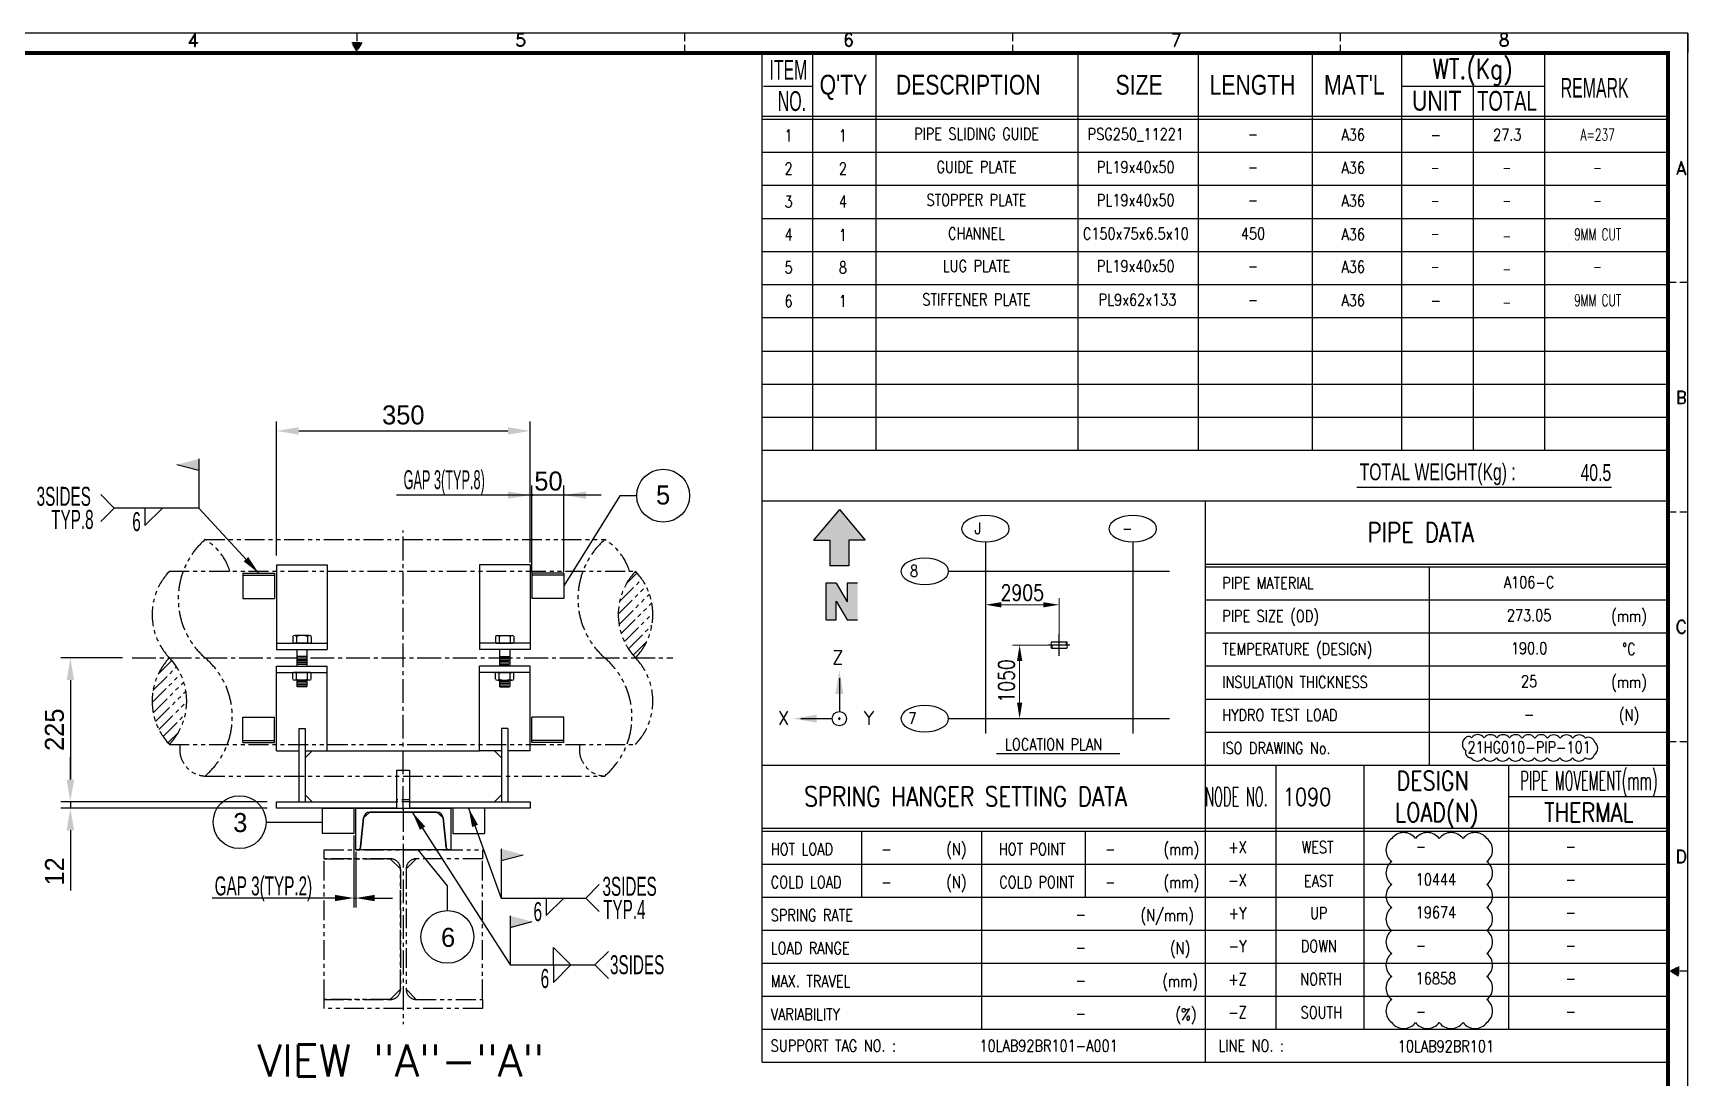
# Model space of a CAD drawing. Header units: millimetres. Extents: x 0 to 4200, y 0 to 2960.
# Drawn here: x 1589 to 4200, y 1312 to 2960 of the extents above; entities that cross this region are included whole.
import ezdxf
from ezdxf.enums import TextEntityAlignment as Align

# ---------------------------------------------------------------- set-up
doc = ezdxf.new("R2010")
doc.units = ezdxf.units.MM
doc.header["$LTSCALE"] = 50
for name, pattern in [('CENTER2', [1.125, 0.75, -0.125, 0.125, -0.125]), ('HIDDEN', [0.375, 0.25, -0.125]), ('PHANTOM2', [1.25, 0.625, -0.125, 0.125, -0.125, 0.125, -0.125])]:
    doc.linetypes.add(name, pattern=pattern)
for name, color, linetype in [('1. continuous', 3, 'Continuous'), ('2. Hidden', 2, 'HIDDEN'), ('3', 3, 'Continuous'), ('3. phantom', 6, 'PHANTOM2'), ('5', 2, 'HIDDEN'), ('5. text', 2, 'Continuous'), ('7', 7, 'Continuous'), ('7. center', 1, 'CENTER2'), ('dimension', 7, 'Continuous'), ('Revision', 6, 'Continuous'), ('text', 2, 'Continuous'), ('TITLE', 7, 'Continuous'), ('title block', 7, 'Continuous')]:
    doc.layers.add(name, color=color, linetype=linetype)
doc.styles.add('ROMAND', font='romand.shx', dxfattribs={"width": 0.85, "height": 480})
doc.styles.add('ROMANS', font='ROMANS.shx', dxfattribs={"width": 0.85})
doc.styles.add('S', font='simplex.shx')
doc.dimstyles.new('ISO-25', dxfattribs={"dimtxt": 2.5, "dimasz": 2.5, "dimexe": 1.25, "dimexo": 0.625, "dimtad": 1, "dimtxsty": 'Standard', "dimcen": 2.5, "dimadec": 0, "dimazin": 0, "dimtfac": 1, "dimtmove": 0, "dimatfit": 3, "dimfxl": 1, "dimarcsym": 0})
doc.dimstyles.get("Standard").update_dxf_attribs({"dimtxt": 0.18, "dimasz": 0.18, "dimexe": 0.18, "dimexo": 0.0625, "dimgap": 0.09, "dimtad": 0, "dimtih": 1, "dimtoh": 1, "dimdec": 4, "dimzin": 0, "dimdsep": 46, "dimtxsty": 'Standard', "dimcen": 0.09, "dimadec": 0, "dimazin": 0, "dimtfac": 1, "dimtdec": 4, "dimtofl": 0, "dimtmove": 0, "dimatfit": 3, "dimfxl": 1, "dimtolj": 1, "dimtzin": 0, "dimarcsym": 0})

# ---------------------------------------------------------------- blocks, each defined once
blk = doc.blocks.new('TT')
at = {"layer": 'dimension'}
blk.add_hatch(color=256, dxfattribs=at).paths.add_polyline_path([(2873.6, 2063), (2856.4, 2092.7), (2840, 2092.7), (2840, 2034.5), (2856.4, 2034.5), (2856.4, 2064.2), (2873.6, 2034.5), (2890, 2034.5), (2890, 2092.7), (2873.6, 2092.7)])
at = {"layer": 'TITLE'}
blk.add_hatch(color=256, dxfattribs=at).paths.add_polyline_path([(2846.4, 2160.3), (2846.4, 2120), (2876.2, 2120), (2876.2, 2160.3), (2902, 2160.3), (2861.3, 2208.5), (2820.6, 2160.3)])
for p, q in [((4200, 2960.4), (4169.4, 2960.4)), ((4200, 2960.4), (4200, 2929.6)), ((2739.6, 2929), (4168.6, 2929)), ((4168.6, 1336.9), (4168.6, 2929)), ((2861.3, 1942.7), (2861.3, 1890)), ((2800.7, 1878.8), (2850, 1878.8))]:
    blk.add_line(p, q)
blk.add_lwpolyline([(0, 0), (4200, 0), (4200, 2960.4), (0, 2960.4)], close=True)
blk.add_circle((2861.3, 1878.8), 11.2)
for start, end in [(0, 180), (180, 0)]:
    blk.add_arc((2861.3, 1878.8), 1.41, start, end)
for points in [[(2855.1, 1917.9), (2867.5, 1917.9), (2861.3, 1955)], [(2825.4, 1872.6), (2825.4, 1885), (2788.3, 1878.8)]]:
    blk.add_solid(points)
at = {"layer": '3', "const_width": 6.28}
blk.add_lwpolyline([(31.4, 2929), (31.4, 31.4), (4168.6, 31.4), (4168.6, 2929), (31.4, 2929), (31.4, 2866.3)], dxfattribs=at)
at = {"layer": '5'}
for p, q in [((2100, 2960.4), (2100, 2929)), ((2617.2, 2960.4), (2617.2, 2929)), ((3134.3, 2960.4), (3134.3, 2929)), ((3651.5, 2960.4), (3651.5, 2929)), ((3651.5, 2960.4), (3651.5, 2929)), ((4200, 2566.8), (4168.6, 2566.8)), ((4200, 2566.8), (4168.6, 2566.8)), ((4200, 2204.6), (4168.6, 2204.6)), ((4200, 2204.6), (4168.6, 2204.6)), ((4200, 1842.4), (4168.6, 1842.4)), ((4200, 1480.2), (4168.6, 1480.2)), ((4200, 1480.2), (4168.6, 1480.2))]:
    blk.add_line(p, q, dxfattribs=at)
for points in [[(2100, 2932.2), (2092.2, 2945.7), (2107.8, 2945.7)], [(4171.8, 1480.2), (4185.3, 1488), (4185.3, 1472.4)]]:
    blk.add_lwpolyline(points, close=True, dxfattribs=at)
for points in [[(2092.2, 2945.7), (2107.8, 2945.7), (2100, 2932.2)], [(4185.3, 1488), (4185.3, 1472.4), (4171.8, 1480.2)]]:
    blk.add_solid(points, dxfattribs=at)
at = {"layer": 'dimension'}
for p, q in [((3091.8, 2157.8), (3091.8, 1855.5)), ((3324.3, 2157.8), (3324.3, 1855.5)), ((2856.4, 2092.7), (2840, 2092.7)), ((2840, 2092.7), (2840, 2034.5)), ((2856.4, 2092.7), (2873.6, 2063)), ((2890, 2092.7), (2873.6, 2092.7)), ((2873.6, 2092.7), (2873.6, 2063)), ((3033.6, 2111.3), (3382.4, 2111.3)), ((2856.4, 2034.5), (2856.4, 2064.2)), ((2856.4, 2064.2), (2873.6, 2034.5)), ((2840, 2034.5), (2856.4, 2034.5)), ((2873.6, 2034.5), (2890, 2034.5)), ((3033.6, 1878.8), (3382.4, 1878.8))]:
    blk.add_line(p, q, dxfattribs=at)
at = {"layer": 'dimension', "extrusion": (0, 0, -1)}
for centre in [(3091.8, 2178.5), (3324.3, 2178.5), (2996, 2111.3), (2996, 1878.8)]:
    blk.add_ellipse(centre, major_axis=(37.6, 0), ratio=0.55154, dxfattribs=at)
at = {"layer": 'TITLE'}
for p, q in [((2861.3, 2208.8), (2820.6, 2160.6)), ((2861.3, 2208.8), (2902, 2160.6)), ((2820.6, 2160.6), (2846.4, 2160.6)), ((2846.4, 2160.3), (2846.4, 2120)), ((2902, 2160.6), (2876.2, 2160.6)), ((2876.2, 2160.3), (2876.2, 2120)), ((2876.2, 2120), (2846.4, 2120)), ((3109.3, 1824.1), (3303.7, 1824.1))]:
    blk.add_line(p, q, dxfattribs=at)
at = {"layer": 'title block', "color": 7}
for p, q in [((2739.6, 1336.9), (2739.6, 2929)), ((2819.1, 2929), (2819.1, 2302.3)), ((2918.9, 2929), (2918.9, 2302.3)), ((3237.8, 2929), (3237.8, 2302.3)), ((3427.6, 2929), (3427.6, 2302.3)), ((3607.4, 2929), (3607.4, 2302.3)), ((3748.2, 2929), (3748.2, 2302.3)), ((3973.8, 2929), (3973.8, 2302.3)), ((2741.8, 2876.5), (2819.1, 2876.5)), ((3748.2, 2876.5), (3973.8, 2876.5)), ((3861, 2876.5), (3861, 2302.3)), ((2739.6, 2829.4), (4168.6, 2829.4)), ((2739.6, 2829.4), (4168.6, 2829.4)), ((2739.6, 2824.8), (4168.6, 2824.8)), ((2739.6, 2824.8), (4168.6, 2824.8)), ((2739.6, 2772.7), (4168.6, 2772.7)), ((2739.6, 2720.7), (4168.6, 2720.7)), ((2739.6, 2667.7), (4168.6, 2667.7)), ((2739.6, 2615.6), (4168.6, 2615.6)), ((2739.6, 2563.6), (4168.6, 2563.6)), ((2739.6, 2511.5), (4168.6, 2511.5)), ((2739.6, 2458.5), (4168.6, 2458.5)), ((2739.6, 2406.5), (4168.6, 2406.5)), ((2739.6, 2354.4), (4168.6, 2354.4)), ((2739.6, 2302.3), (4168.6, 2302.3)), ((2739.6, 2222.4), (4168.6, 2222.4)), ((3438.6, 2222.4), (3438.6, 1336.9)), ((3677.8, 2243.9), (4079.4, 2243.9)), ((3438.6, 2122.8), (4168.6, 2122.8)), ((3438.6, 2118.2), (4168.6, 2118.2)), ((3791.8, 2118.2), (3791.8, 1805.6)), ((3438.6, 2066.1), (4168.6, 2066.1)), ((3438.6, 2014), (4168.6, 2014)), ((3438.6, 1961.9), (4168.6, 1961.9)), ((3438.6, 1909.8), (4168.6, 1909.8)), ((3438.6, 1857.7), (4168.6, 1857.7)), ((2739.6, 1805.7), (4168.6, 1805.7)), ((3438.6, 1805.6), (4168.6, 1805.6)), ((3549.9, 1805.7), (3549.9, 1389)), ((3688.9, 1805.7), (3688.9, 1389)), ((3916.9, 1805.7), (3916.9, 1389)), ((3916.9, 1755.9), (4168.6, 1755.9)), ((2739.6, 1706.1), (4168.6, 1706.1)), ((2739.6, 1701.5), (4168.6, 1701.5)), ((2896.6, 1597.3), (2896.6, 1701.5)), ((3085.4, 1701.5), (3085.4, 1389)), ((3249.7, 1597.3), (3249.7, 1701.5)), ((2739.6, 1649.4), (4168.6, 1649.4)), ((2739.6, 1597.3), (4168.6, 1597.3)), ((2739.6, 1545.2), (4168.6, 1545.2)), ((2739.6, 1493.1), (4168.6, 1493.1)), ((2739.6, 1441.1), (4168.6, 1441.1)), ((2739.6, 1389), (4168.6, 1389)), ((2739.6, 1336.9), (4168.6, 1336.9))]:
    blk.add_line(p, q, dxfattribs=at)
at = {"style": 'ROMANS'}
for s, height, p in [('Z', 21.4, (2849.6, 1964.9)), ('X ', 21.39, (2764.1, 1869.3)), ('Y', 21.4, (2899.4, 1869.3))]:
    blk.add_text(s, height=height, dxfattribs=at).set_placement(p)
at = {"layer": '5', "style": 'ROMAND'}
for s, p in [('4', (1841.4, 2949.9)), ('5', (2358.6, 2949.9)), ('6', (2875.7, 2949.9)), ('7', (3392.9, 2949.9)), ('7', (3392.9, 2949.9)), ('8', (3910, 2949.9)), ('8', (3910, 2949.9)), ('A', (4189.5, 2747.9)), ('A', (4189.5, 2747.9)), ('B', (4189.5, 2385.7)), ('B', (4189.5, 2385.7)), ('C', (4189.5, 2023.5)), ('C', (4189.5, 2023.5)), ('D', (4189.5, 1661.3))]:
    blk.add_text(s, height=20.9, dxfattribs=at).set_placement(p, align=Align.MIDDLE)
at = {"layer": 'text'}
for s, height, style, width, p in [('WT.(Kg)', 31.21, 'S', 0.8, (3797, 2888.5)), ('WT.(Kg)', 31.21, 'S', 0.8, (3797, 2888.5)), ('WT.(Kg)', 31.21, 'S', 0.8, (3797, 2888.5)), ('PIPE DATA', 31, 'ROMANS', 0.8, (3694.4, 2157.2)), ('LOCATION PLAN', 18.6, 'ROMANS', 0.8, (3122.7, 1828.9)), ('SPRING HANGER SETTING DATA', 31, 'ROMANS', 0.8, (2806, 1740.5)), ('NODE NO.', 30, 'ROMANS', 0.5, (3438.2, 1740.5))]:
    blk.add_text(s, height=height, dxfattribs=dict(at, style=style, width=width)).set_placement(p)
for s, height, width, p in [('ITEM', 31.21, 0.6, (2751, 2886.8)), ('ITEM', 31.21, 0.6, (2751, 2886.8)), ('ITEM', 31.21, 0.6, (2751, 2886.8)), ("Q'TY", 31.21, 0.8, (2830.2, 2863.4)), ("Q'TY", 31.21, 0.8, (2830.2, 2863.4)), ("Q'TY", 31.21, 0.8, (2830.2, 2863.4)), ('DESCRIPTION', 31.213, 0.8, (2950.6, 2863.4)), ('DESCRIPTION', 31.213, 0.8, (2950.6, 2863.4)), ('DESCRIPTION', 31.213, 0.8, (2950.6, 2863.4)), ('SIZE', 31.21, 0.8, (3297.1, 2863.2)), ('SIZE', 31.21, 0.8, (3297.1, 2863.2)), ('SIZE', 31.21, 0.8, (3297.1, 2863.2)), ('LENGTH', 31.21, 0.8, (3445.4, 2863.2)), ('LENGTH', 31.21, 0.8, (3445.4, 2863.2)), ('LENGTH', 31.21, 0.8, (3445.4, 2863.2)), ("MAT'L", 31.21, 0.8, (3626, 2863.3)), ("MAT'L", 31.21, 0.8, (3626, 2863.3)), ("MAT'L", 31.21, 0.8, (3626, 2863.3)), ('REMARK', 31.21, 0.6, (3999.3, 2858.5)), ('REMARK', 31.21, 0.6, (3999.3, 2858.5)), ('REMARK', 31.21, 0.6, (3999.3, 2858.5)), ('NO.', 31.21, 0.6, (2764.3, 2837.6)), ('NO.', 31.21, 0.6, (2764.3, 2837.6)), ('NO.', 31.21, 0.6, (2764.3, 2837.6)), ('UNIT', 31.21, 0.8, (3764.9, 2838.1)), ('UNIT', 31.21, 0.8, (3764.9, 2838.1)), ('UNIT', 31.21, 0.8, (3764.9, 2838.1)), ('TOTAL', 31.21, 0.7, (3867.5, 2837.9)), ('TOTAL', 31.21, 0.7, (3867.5, 2837.9)), ('TOTAL', 31.21, 0.7, (3867.5, 2837.9))]:
    blk.add_text(s, height=height, dxfattribs=dict(at, width=width)).set_placement(p)
at = {"layer": 'text', "style": 'ROMANS', "width": 0.8}
for s, p in [('PIPE MATERIAL', (3465.4, 2102.1)), ('PIPE SIZE (OD)', (3465.4, 2050)), ('TEMPERATURE (DESIGN)', (3465.4, 1997.9)), ('INSULATION THICKNESS', (3465.4, 1945.9)), ('HYDRO TEST LOAD', (3465.4, 1893.8)), ('ISO DRAWING No.', (3465.4, 1841.7)), ('HOT LOAD', (2753.1, 1682.2)), ('COLD LOAD', (2753.1, 1630.1)), ('SPRING RATE', (2753.1, 1578)), ('LOAD RANGE', (2753.1, 1526)), ('MAX. TRAVEL', (2753.1, 1473.9)), ('VARIABILITY', (2753.1, 1421.8)), ('SUPPORT TAG NO. :', (2753.1, 1372.2)), ('LINE NO. :', (3459.4, 1372.2))]:
    blk.add_text(s, height=18.6, dxfattribs=at).set_placement(p, align=Align.TOP_LEFT)
for s, p in [('(mm)', (4107, 2031.4)), ('%%dC', (4107, 1979.3)), ('(mm)', (4107, 1927.3)), ('(N)', (4107, 1875.2)), ('(N)', (3045.8, 1663.6)), ('HOT POINT', (3165.5, 1663.6)), ('(mm)', (3400.7, 1663.6)), ('+X', (3489.5, 1666.8)), ('WEST', (3615.7, 1666.7)), ('(N)', (3045.8, 1611.5)), ('COLD POINT', (3172.8, 1611.5)), ('(mm)', (3400.7, 1611.5)), ('-X', (3489.5, 1614.7)), ('EAST', (3617.7, 1613.4)), ('(N/mm)', (3378.4, 1559.4)), ('+Y', (3489.5, 1562.7)), ('UP', (3617.7, 1562.7)), ('(N)', (3398.9, 1507.4)), ('-Y', (3489.5, 1510.6)), ('DOWN', (3617.7, 1510.6)), ('(mm)', (3398.9, 1455.3)), ('+Z', (3489.5, 1458.5)), ('NORTH', (3621.3, 1458.5)), ('(%%%)', (3408, 1403.2)), ('-Z', (3489.5, 1406.4)), ('SOUTH', (3621.7, 1406))]:
    blk.add_text(s, height=18.6, dxfattribs=at).set_placement(p, align=Align.CENTER)
at = {"layer": 'text', "style": 'ROMANS'}
for s, width, p in [('PIPE MOVEMENT(mm)', 0.5, (4043.7, 1780.8)), ('DESIGN', 0.8, (3797.2, 1780.8)), ('LOAD(N)', 0.8, (3803.8, 1731)), ('THERMAL', 0.8, (4043.7, 1731))]:
    blk.add_text(s, height=30, dxfattribs=dict(at, width=width)).set_placement(p, align=Align.MIDDLE_CENTER)
at = {"layer": 'TITLE', "width": 0.7}
blk.add_text('TOTAL WEIGHT(Kg) : ', height=26.436, dxfattribs=at).set_placement((3682.2, 2255))
blk = doc.blocks.new('*D21')
at = {"color": 4, "lineweight": -2, "transparency": 16777216}
for p, q in [((1973.4, 2136.3), (1973.4, 2347.8)), ((2008.4, 2332.8), (2338.4, 2332.8)), ((2373.4, 2136.3), (2373.4, 2347.8))]:
    blk.add_line(p, q, dxfattribs=at)
at = {"color": 4, "transparency": 16777216}
for points in [[(2008.4, 2338.6), (2008.4, 2326.9), (1973.4, 2332.8)], [(2338.4, 2338.6), (2338.4, 2326.9), (2373.4, 2332.8)]]:
    blk.add_solid(points, dxfattribs=at)
at = {"layer": 'Defpoints', "color": 0, "transparency": 16777216}
for p in [(2373.4, 2332.8), (1973.4, 2121.3), (2373.4, 2121.3)]:
    blk.add_point(p, dxfattribs=at)
at = {"color": 2, "transparency": 16777216, "insert": (2173.4, 2357.8), "char_height": 30, "attachment_point": 5}
blk.add_mtext('350', dxfattribs=at)
blk = doc.blocks.new('*D22')
at = {"color": 4, "lineweight": -2, "transparency": 16777216}
for p, q in [((1730.5, 1974.8), (1633.1, 1974.8)), ((1648.1, 1939.8), (1648.1, 1782.8)), ((1958.4, 1747.8), (1633.1, 1747.8))]:
    blk.add_line(p, q, dxfattribs=at)
at = {"color": 4, "transparency": 16777216}
for points in [[(1642.3, 1939.8), (1654, 1939.8), (1648.1, 1974.8)], [(1642.3, 1782.8), (1654, 1782.8), (1648.1, 1747.8)]]:
    blk.add_solid(points, dxfattribs=at)
at = {"layer": 'Defpoints', "color": 0, "transparency": 16777216}
for p in [(1745.5, 1974.8), (1648.1, 1747.8), (1973.4, 1747.8)]:
    blk.add_point(p, dxfattribs=at)
at = {"color": 2, "transparency": 16777216, "insert": (1623.1, 1861.3), "char_height": 30, "attachment_point": 5, "rotation": 90}
blk.add_mtext('225', dxfattribs=at)
blk = doc.blocks.new('*D23')
at = {"color": 4, "lineweight": -2, "transparency": 16777216}
for p, q in [((1648.1, 1782.8), (1648.1, 1817.8)), ((1958.4, 1747.8), (1633.1, 1747.8)), ((1958.4, 1737.8), (1633.1, 1737.8)), ((1648.1, 1747.8), (1648.1, 1737.8)), ((1648.1, 1702.8), (1648.1, 1607.8))]:
    blk.add_line(p, q, dxfattribs=at)
at = {"color": 4, "transparency": 16777216}
for points in [[(1642.3, 1782.8), (1654, 1782.8), (1648.1, 1747.8)], [(1642.3, 1702.8), (1654, 1702.8), (1648.1, 1737.8)]]:
    blk.add_solid(points, dxfattribs=at)
at = {"layer": 'Defpoints', "color": 0, "transparency": 16777216}
for p in [(1648.1, 1737.8), (1973.4, 1747.8), (1973.4, 1737.8)]:
    blk.add_point(p, dxfattribs=at)
at = {"color": 2, "transparency": 16777216, "insert": (1623.1, 1637.8), "char_height": 30, "attachment_point": 5, "rotation": 90}
blk.add_mtext('12', dxfattribs=at)

msp = doc.modelspace()

# ---------------------------------------------------------------- linework, layer by layer
for p, q in [((2515.1, 2230.6), (2426.4, 2088.3)), ((2541.7, 2230.6), (2515.1, 2230.6)), ((1956.7, 1715.6), (2045.4, 1715.6)), ((2243, 1615.1), (2196.6, 1671.8)), ((2243, 1576.2), (2243, 1615.1))]:
    msp.add_line(p, q)
at = {"color": 1}
for p, q in [((3208, 1978.1), (3208, 2011.9)), ((3224.9, 1995), (3191.1, 1995))]:
    msp.add_line(p, q, dxfattribs=at)
at = {"color": 3}
for p, q in [((3196, 2000.1), (3220, 2000.1)), ((3196, 1989.9), (3220, 1989.9))]:
    msp.add_line(p, q, dxfattribs=at)
at = {"color": 7}
for centre in [(1915.1, 1715.6), (2243, 1534.5)]:
    msp.add_circle(centre, 41.7, dxfattribs=at)
at = {"color": 6}
for centre, start, end in [((3198.7, 1997.6), 136.3111, 223.6889), ((3198.7, 1992.5), 136.3111, 223.6889), ((3193.4, 1992.5), 316.3111, 43.6889), ((3222.7, 1997.6), 136.3111, 223.6889), ((3217.4, 1997.6), 316.3111, 43.6889), ((3217.4, 1992.5), 316.3111, 43.6889)]:
    msp.add_arc(centre, 3.68, start, end, dxfattribs=at)
at = {"layer": '1. continuous'}
for p, q in [((1973.4, 2121.3), (1973.4, 1987.8)), ((1973.4, 2121.3), (2053.4, 2121.3)), ((2053.4, 2121.3), (2053.4, 1987.8)), ((2293.4, 2121.3), (2293.4, 1987.8)), ((2373.4, 2121.3), (2293.4, 2121.3)), ((2373.4, 2121.3), (2373.4, 1987.8)), ((1920.4, 2108.3), (1970.4, 2108.3)), ((1920.4, 2108.3), (1920.4, 2068.3)), ((1920.4, 2105.3), (1970.4, 2105.3)), ((1970.4, 2108.3), (1970.4, 2068.3)), ((2426.4, 2108.3), (2376.4, 2108.3)), ((2376.4, 2108.3), (2376.4, 2068.3)), ((2426.4, 2105.3), (2376.4, 2105.3)), ((2426.4, 2108.3), (2426.4, 2068.3)), ((1920.4, 2068.3), (1970.4, 2068.3)), ((2426.4, 2068.3), (2376.4, 2068.3)), ((1973.4, 1997.8), (2053.4, 1997.8)), ((1973.4, 1987.8), (2053.4, 1987.8)), ((1999, 2008.6), (1999, 1998.9)), ((2025, 2009.8), (2001.9, 2009.8)), ((2025, 1997.8), (2001.9, 1997.8)), ((2004.7, 2008.6), (2004.7, 1998.9)), ((2005.4, 1987.8), (2005.4, 1961.8)), ((2021.4, 1987.8), (2021.4, 1961.8)), ((2022.2, 2008.6), (2022.2, 1998.9)), ((2027.8, 2008.6), (2027.8, 1998.9)), ((2373.4, 1997.8), (2293.4, 1997.8)), ((2373.4, 1987.8), (2293.4, 1987.8)), ((2319, 2008.6), (2319, 1998.9)), ((2321.9, 2009.8), (2345, 2009.8)), ((2321.9, 1997.8), (2345, 1997.8)), ((2324.7, 2008.6), (2324.7, 1998.9)), ((2325.4, 1987.8), (2325.4, 1961.8)), ((2341.4, 1987.8), (2341.4, 1961.8)), ((2342.2, 2008.6), (2342.2, 1998.9)), ((2347.8, 2008.6), (2347.8, 1998.9)), ((1973.4, 1961.8), (2053.4, 1961.8)), ((1973.4, 1828.2), (1973.4, 1961.8)), ((2021.4, 1976.8), (2005.4, 1976.8)), ((2021.4, 1971.8), (2005.4, 1971.8)), ((2021.4, 1966.8), (2005.4, 1966.8)), ((2019.9, 1974.3), (2006.9, 1974.3)), ((2019.9, 1969.3), (2006.9, 1969.3)), ((2019.9, 1964.3), (2006.9, 1964.3)), ((2053.4, 1828.2), (2053.4, 1961.8)), ((2373.4, 1961.8), (2293.4, 1961.8)), ((2293.4, 1828.2), (2293.4, 1961.8)), ((2325.4, 1976.8), (2341.4, 1976.8)), ((2325.4, 1971.8), (2341.4, 1971.8)), ((2325.4, 1966.8), (2341.4, 1966.8)), ((2326.9, 1974.3), (2339.9, 1974.3)), ((2326.9, 1969.3), (2339.9, 1969.3)), ((2326.9, 1964.3), (2339.9, 1964.3)), ((2373.4, 1828.2), (2373.4, 1961.8)), ((2373.4, 1828.2), (2373.4, 1961.8)), ((1973.4, 1951.8), (2053.4, 1951.8)), ((1999, 1940.9), (1999, 1950.6)), ((2025, 1951.8), (2001.9, 1951.8)), ((2025, 1939.8), (2001.9, 1939.8)), ((2004.7, 1940.9), (2004.7, 1950.6)), ((2005.4, 1939.8), (2005.4, 1929.8)), ((2021.4, 1934.8), (2005.4, 1934.8)), ((2019.9, 1937.3), (2006.9, 1937.3)), ((2019.9, 1932.3), (2006.9, 1932.3)), ((2021.4, 1939.8), (2021.4, 1929.8)), ((2022.2, 1940.9), (2022.2, 1950.6)), ((2027.8, 1940.9), (2027.8, 1950.6)), ((2373.4, 1951.8), (2293.4, 1951.8)), ((2319, 1940.9), (2319, 1950.6)), ((2321.9, 1951.8), (2345, 1951.8)), ((2321.9, 1939.8), (2345, 1939.8)), ((2324.7, 1940.9), (2324.7, 1950.6)), ((2325.4, 1939.8), (2325.4, 1929.8)), ((2325.4, 1934.8), (2341.4, 1934.8)), ((2326.9, 1937.3), (2339.9, 1937.3)), ((2326.9, 1932.3), (2339.9, 1932.3)), ((2341.4, 1939.8), (2341.4, 1929.8)), ((2342.2, 1940.9), (2342.2, 1950.6)), ((2347.8, 1940.9), (2347.8, 1950.6)), ((2006.4, 1928.8), (2005.4, 1929.8)), ((2021.4, 1929.8), (2005.4, 1929.8)), ((2020.4, 1928.8), (2006.4, 1928.8)), ((2020.4, 1928.8), (2021.4, 1929.8)), ((2326.4, 1928.8), (2325.4, 1929.8)), ((2325.4, 1929.8), (2341.4, 1929.8)), ((2326.4, 1928.8), (2340.4, 1928.8)), ((2340.4, 1928.8), (2341.4, 1929.8)), ((1920.4, 1881.2), (1970.4, 1881.2)), ((1920.4, 1841.2), (1920.4, 1881.2)), ((1970.4, 1841.2), (1970.4, 1881.2)), ((2376.4, 1841.2), (2376.4, 1881.2)), ((2426.4, 1881.2), (2376.4, 1881.2)), ((2426.4, 1841.2), (2426.4, 1881.2)), ((2008.4, 1863.2), (2018.4, 1863.2)), ((2008.4, 1863.2), (2008.4, 1747.8)), ((2018.4, 1863.2), (2018.4, 1747.8)), ((2338.4, 1863.2), (2328.4, 1863.2)), ((2328.4, 1863.2), (2328.4, 1747.8)), ((2338.4, 1863.2), (2338.4, 1747.8)), ((1920.4, 1844.2), (1970.4, 1844.2)), ((1920.4, 1841.2), (1970.4, 1841.2)), ((1973.4, 1828.2), (2008.4, 1828.2)), ((2018.4, 1828.2), (2053.4, 1828.2)), ((2029.4, 1828.2), (2018.4, 1817.2)), ((2053.4, 1828.2), (2293.4, 1828.2)), ((2328.4, 1828.2), (2293.4, 1828.2)), ((2317.4, 1828.2), (2328.4, 1817.2)), ((2373.4, 1828.2), (2338.4, 1828.2)), ((2426.4, 1844.2), (2376.4, 1844.2)), ((2426.4, 1841.2), (2376.4, 1841.2)), ((2163.4, 1737.8), (2163.4, 1797.8)), ((2163.4, 1797.8), (2183.4, 1797.8)), ((2183.4, 1797.8), (2183.4, 1737.8)), ((2029.4, 1747.8), (2018.4, 1758.8)), ((2317.4, 1747.8), (2328.4, 1758.8)), ((1973.4, 1747.8), (2163.4, 1747.8)), ((1973.4, 1737.8), (1973.4, 1747.8)), ((2163.4, 1737.8), (1973.4, 1737.8)), ((2045.4, 1737.8), (2095.4, 1737.8)), ((2045.4, 1737.8), (2045.4, 1697.8)), ((2095.4, 1737.8), (2095.4, 1697.8)), ((2163.4, 1737.8), (2183.4, 1737.8)), ((2183.4, 1747.8), (2373.4, 1747.8)), ((2373.4, 1737.8), (2183.4, 1737.8)), ((2301.4, 1737.8), (2251.4, 1737.8)), ((2251.4, 1737.8), (2251.4, 1697.8)), ((2301.4, 1737.8), (2301.4, 1697.8)), ((2373.4, 1747.8), (2373.4, 1737.8)), ((2095.4, 1697.8), (2045.4, 1697.8)), ((2251.4, 1697.8), (2301.4, 1697.8))]:
    msp.add_line(p, q, dxfattribs=at)
msp.add_lwpolyline([(2098.4, 1671.8), (2098.4, 1737.8), (2248.4, 1737.8), (2248.4, 1671.8), (2246, 1671.8, -0.388879), (2241, 1676.3), (2236.2, 1722.1, 0.388879), (2226.3, 1731.3), (2120.6, 1731.3, 0.388879), (2110.6, 1722.1), (2105.8, 1676.3, -0.388879), (2100.8, 1671.8)], format="xyb", close=True, dxfattribs=at)
msp.add_lwpolyline([(2226.3, 1731.3), (2236.2, 1722.1), (2241.5, 1671.8), (2105.3, 1671.8), (2110.6, 1722.3), (2120.6, 1731.3), (2226.3, 1731.3)], dxfattribs=at)
for centre, radius, start, end in [((2001.9, 2005.7), 4.08, 46.3972, 133.6028), ((2001.9, 2001.8), 4.08, 226.3972, 313.6028), ((2013.4, 1975.2), 34.6, 75.3472, 104.6528), ((2013.4, 2032.4), 34.6, 255.3472, 284.6528), ((2025, 2005.7), 4.08, 46.3972, 133.6028), ((2025, 2001.8), 4.08, 226.3972, 313.6028), ((2321.9, 2005.7), 4.08, 46.3972, 133.6028), ((2321.9, 2001.8), 4.08, 226.3972, 313.6028), ((2333.4, 1975.2), 34.6, 75.3472, 104.6528), ((2333.4, 2032.4), 34.6, 255.3472, 284.6528), ((2345, 2005.7), 4.08, 46.3972, 133.6028), ((2345, 2001.8), 4.08, 226.3972, 313.6028), ((2001.9, 1947.7), 4.08, 46.3972, 133.6028), ((2001.9, 1943.8), 4.08, 226.3972, 313.6028), ((2013.4, 1917.2), 34.6, 75.3472, 104.6528), ((2013.4, 1974.4), 34.6, 255.3472, 284.6528), ((2025, 1947.7), 4.08, 46.3972, 133.6028), ((2025, 1943.8), 4.08, 226.3972, 313.6028), ((2321.9, 1947.7), 4.08, 46.3972, 133.6028), ((2321.9, 1943.8), 4.08, 226.3972, 313.6028), ((2333.4, 1917.2), 34.6, 75.3472, 104.6528), ((2333.4, 1974.4), 34.6, 255.3472, 284.6528), ((2345, 1947.7), 4.08, 46.3972, 133.6028), ((2345, 1943.8), 4.08, 226.3972, 313.6028)]:
    msp.add_arc(centre, radius, start, end, dxfattribs=at)
at = {"layer": '2. Hidden'}
for p, q in [((2183.4, 1750.8), (2163.4, 1750.8)), ((2183.4, 1747.8), (2163.4, 1747.8))]:
    msp.add_line(p, q, dxfattribs=at)
at = {"layer": '3. phantom'}
for p, q in [((1860.7, 2161.3), (2491.2, 2161.3)), ((1804.4, 2111.3), (2539.8, 2111.3)), ((2514.7, 2063.6), (2549.9, 2098.8)), ((2525.6, 2092.2), (2542.1, 2108.8)), ((2512.5, 2043.8), (2556.4, 2087.7)), ((2513.7, 2027.4), (2561.7, 2075.3)), ((2517.1, 2013.1), (2565.4, 2061.3)), ((2522.1, 2000.4), (2567.1, 2045.3)), ((2528.5, 1989.1), (2565.7, 2026.3)), ((2536, 1978.9), (2557.4, 2000.3)), ((1778.5, 1923.2), (1815.7, 1960.4)), ((1786.7, 1949.1), (1808.2, 1970.6)), ((1777.1, 1904.1), (1822.1, 1949.1)), ((1778.8, 1888.2), (1827.1, 1936.4)), ((1782.5, 1874.2), (1830.5, 1922.1)), ((1787.8, 1861.8), (1831.7, 1905.7)), ((1794.3, 1850.7), (1829.5, 1885.8)), ((1802.1, 1840.7), (1818.5, 1857.2)), ((1804.4, 1838.2), (2539.8, 1838.2)), ((1860.7, 1788.2), (2491.2, 1788.2))]:
    msp.add_line(p, q, dxfattribs=at)
msp.add_lwpolyline([(2298.4, 1421.8), (2048.4, 1421.8), (2048.4, 1435.8), (2152.9, 1435.8, 0.414214), (2168.9, 1451.8), (2168.9, 1641.8, 0.414214), (2152.9, 1657.8), (2048.4, 1657.8), (2048.4, 1671.8), (2298.4, 1671.8), (2298.4, 1657.8), (2193.9, 1657.8, 0.414214), (2177.9, 1641.8), (2177.9, 1451.8, 0.414214), (2193.9, 1435.8), (2298.4, 1435.8)], format="xyb", close=True, dxfattribs=at)
for points in [[(2048.4, 1657.8), (2152.9, 1657.8), (2168.9, 1641.8), (2168.9, 1451.8), (2152.9, 1435.8), (2048.4, 1435.8), (2048.4, 1657.8)], [(2298.4, 1657.8), (2193.9, 1657.8), (2177.9, 1641.8), (2177.9, 1451.8), (2193.9, 1435.8), (2298.4, 1435.8), (2298.4, 1657.8)]]:
    msp.add_lwpolyline(points, dxfattribs=at)
for centre, radius, start, end in [((1942.3, 2068), 124, 131.2008, 228.7992), ((1815.9, 2085.8), 87.7, 16.8607, 59.315), ((2572.9, 2068), 124, 131.2008, 228.7992), ((2446.4, 2085.8), 87.7, 16.8607, 59.315), ((1876.1, 2043), 99, 136.3972, 223.6028), ((2611.5, 2043), 99, 136.3972, 223.6028), ((2468.1, 2043), 99, 316.3972, 43.6028), ((1876.1, 1906.5), 99, 136.3972, 223.6028), ((1732.7, 1906.5), 99, 316.3972, 43.6028), ((1780.9, 1881.5), 122.7, 310.5522, 49.4478), ((2411.4, 1881.5), 122.7, 310.5522, 49.4478), ((2468.1, 1906.5), 99, 316.3972, 43.6028), ((1862.8, 1830.3), 42.1, 169.0621, 267.1136), ((2493.3, 1830.3), 42.1, 169.0621, 267.1136)]:
    msp.add_arc(centre, radius, start, end, dxfattribs=at)
at = {"layer": '5. text', "color": 7}
msp.add_circle((2583.3, 2230.6), 41.7, dxfattribs=at)
at = {"layer": '7', "color": 4, "lineweight": 0}
for p, q in [((3208, 2068.8), (3208, 2012.5)), ((3183, 2058.5), (3116.8, 2058.5)), ((3191.1, 1995), (3134.4, 1995)), ((3145.7, 1903.8), (3145.7, 1970))]:
    msp.add_line(p, q, dxfattribs=at)
at = {"layer": '7', "color": 4}
for points in [[(3116.8, 2054.3), (3116.8, 2062.6), (3091.8, 2058.5)], [(3183, 2054.3), (3183, 2062.6), (3208, 2058.5)], [(3141.6, 1970), (3149.9, 1970), (3145.7, 1995)], [(3141.6, 1903.8), (3149.9, 1903.8), (3145.7, 1878.8)]]:
    msp.add_solid(points, dxfattribs=at)
at = {"layer": '7. center'}
for p, q in [((2173.4, 1734.8), (2173.4, 2175.8)), ((1745.5, 1974.8), (2598.6, 1974.8)), ((2173.4, 1737.8), (2173.4, 1396.8))]:
    msp.add_line(p, q, dxfattribs=at)
at = {"layer": 'dimension', "color": 2}
for p, q in [((1851, 2270.1), (1816.2, 2279.4)), ((1851, 2288.7), (1851, 2211.1)), ((1717.2, 2211.1), (1696, 2232.3)), ((1717.2, 2211.1), (1696, 2189.8)), ((1851, 2211.1), (1717.2, 2211.1)), ((1765.8, 2211.1), (1765.8, 2183.5)), ((1793.4, 2211.1), (1765.8, 2183.5)), ((2327.6, 1673.4), (2327.6, 1595.8)), ((2327.6, 1654.8), (2362.3, 1664.1)), ((2327.6, 1595.8), (2461.4, 1595.8)), ((2398.8, 1595.8), (2398.8, 1568.2)), ((2426.4, 1595.8), (2398.8, 1568.2)), ((2461.4, 1595.8), (2482.6, 1617)), ((2461.4, 1595.8), (2482.6, 1574.6)), ((2342, 1567.9), (2342, 1490.3)), ((2342, 1549.3), (2376.8, 1558.6)), ((2410.1, 1490.3), (2410.1, 1517.8)), ((2437.7, 1490.3), (2410.1, 1517.8)), ((2342, 1490.3), (2475.8, 1490.3)), ((2410.1, 1490.3), (2410.1, 1462.7)), ((2437.7, 1490.3), (2410.1, 1462.7)), ((2475.8, 1490.3), (2497, 1511.5)), ((2475.8, 1490.3), (2497, 1469))]:
    msp.add_line(p, q, dxfattribs=at)
at = {"layer": 'dimension', "color": 4}
for p, q in [((2095.4, 1694.6), (2095.4, 1580.8)), ((2098.4, 1668.8), (2098.4, 1580.8)), ((2065.4, 1595.8), (1872, 1595.8)), ((2095.4, 1595.8), (2097.8, 1595.8)), ((2127.8, 1595.8), (2156.1, 1595.8))]:
    msp.add_line(p, q, dxfattribs=at)
at = {"layer": 'dimension', "color": 2}
for points in [[(1816.2, 2279.4), (1851, 2270.1), (1816.2, 2279.4), (1851, 2288.7)], [(2362.3, 1664.1), (2327.6, 1654.8), (2362.3, 1664.1), (2327.6, 1673.4)], [(2376.8, 1558.6), (2342, 1549.3), (2376.8, 1558.6), (2342, 1567.9)]]:
    msp.add_solid(points, dxfattribs=at)
at = {"layer": 'dimension', "color": 4}
for points in [[(2065.4, 1600.8), (2065.4, 1590.8), (2095.4, 1595.8)], [(2128.4, 1600.8), (2128.4, 1590.8), (2098.4, 1595.8)]]:
    msp.add_solid(points, dxfattribs=at)
at = {"layer": 'Revision', "color": 4}
for p, q in [((2373.4, 2125.3), (2373.4, 2246.5)), ((2376.4, 2109.2), (2376.4, 2246.5)), ((2426.4, 2110.6), (2426.4, 2246.5)), ((2373.4, 2231.5), (2162.7, 2231.5)), ((2485.7, 2231.5), (2373.4, 2231.5))]:
    msp.add_line(p, q, dxfattribs=at)
at = {"layer": 'Revision', "color": 3}
msp.add_lwpolyline([(3849.4, 1848.5, 0.520567), (3849.4, 1828.5, 0.520567), (3857.9, 1816.9, 0.520567), (3877.9, 1816.9, 0.520567), (3897.9, 1816.9, 0.520567), (3917.9, 1816.9, 0.520567), (3937.9, 1816.9, 0.520567), (3957.9, 1816.9, 0.520567), (3977.9, 1816.9, 0.520567), (3997.9, 1816.9, 0.520567), (4017.9, 1816.9, 0.520567), (4037.9, 1816.9, 0.520567), (4052.6, 1822.1, 0.520567), (4052.6, 1842.1, 0.520567), (4038.5, 1848, 0.520567), (4018.5, 1848.1, 0.520567), (3998.5, 1848.1, 0.520567), (3978.5, 1848.2, 0.520567), (3958.5, 1848.2, 0.520567), (3938.5, 1848.2, 0.520567), (3918.5, 1848.3, 0.520567), (3898.5, 1848.3, 0.520567), (3878.5, 1848.4, 0.520567), (3858.5, 1848.4, 0.520567), (3849.4, 1848.5, 0.520567)], format="xyb", dxfattribs=at)
msp.add_lwpolyline([(3732.7, 1399.4, 0.5), (3770.2, 1399.4, 0.5), (3807.7, 1399.4, 0.5), (3845.2, 1399.4, 0.5), (3882.8, 1399.4, 0.5), (3882.8, 1435.7, 0.5), (3882.8, 1472, 0.5), (3882.8, 1508.3, 0.5), (3882.8, 1544.6, 0.5), (3882.8, 1580.8, 0.5), (3882.8, 1617.1, 0.5), (3882.8, 1653.4, 0.5), (3882.8, 1689.7, 0.5), (3845.2, 1689.7, 0.5), (3807.7, 1689.7, 0.5), (3770.2, 1689.7, 0.5), (3732.7, 1689.7, 0.5), (3732.7, 1653.4, 0.5), (3732.7, 1617.1, 0.5), (3732.7, 1580.8, 0.5), (3732.7, 1544.6, 0.5), (3732.7, 1508.3, 0.5), (3732.7, 1472, 0.5), (3732.7, 1435.7, 0.5)], format="xyb", close=True, dxfattribs=at)
at = {"layer": 'Revision', "color": 4}
for points in [[(2338.4, 2237.3), (2338.4, 2225.7), (2373.4, 2231.5)], [(2461.4, 2225.7), (2461.4, 2237.3), (2426.4, 2231.5)]]:
    msp.add_solid(points, dxfattribs=at)
at = {"layer": 'text', "color": 4, "const_width": 2.1}
msp.add_lwpolyline([(2375.4, 2231.5, 1), (2377.5, 2231.5, 1)], format="xyb", close=True, dxfattribs=at)

# ---------------------------------------------------------------- block references
msp.add_blockref('TT', (0, 0))

# ---------------------------------------------------------------- texts
at = {"color": 2, "style": 'ROMANS'}
for s, width, p in [('-', 0.8, (3802.3, 2800)), ('27.3', 0.8, (3915, 2800)), ('A=237', 0.65, (4057.5, 2800)), ('-', 0.65, (3801.2, 2748)), ('-', 0.65, (3914.4, 2748)), ('-', 0.65, (4057.5, 2748)), ('-', 0.65, (3801.2, 2695.9)), ('-', 0.65, (3914.4, 2695.9)), ('-', 0.65, (4057.5, 2695.9)), ('-', 0.65, (3801.2, 2644.2)), ('-', 0.65, (3914.4, 2640.1)), ('9MM CUT', 0.65, (4057.5, 2642.9)), ('-', 0.65, (3801.2, 2592.1)), ('-', 0.65, (3914.4, 2588)), ('-', 0.65, (4057.5, 2591.7)), ('-', 0.8, (3802.3, 2538.8)), ('-', 0.65, (3914.4, 2535.8)), ('9MM CUT', 0.65, (4057.5, 2538.8))]:
    msp.add_text(s, height=18.6, dxfattribs=dict(at, width=width)).set_placement(p, align=Align.MIDDLE_CENTER)
at = {"layer": '5. text', "style": 'ROMANS'}
msp.add_text('VIEW "A"-"A"', height=50, dxfattribs=at).set_placement((2169.5, 1314.5), align=Align.CENTER)
at = {"layer": '7', "color": 2, "style": 'ROMANS', "width": 0.8}
msp.add_text('2905', height=25, dxfattribs=at).set_placement((3149.9, 2077.7), align=Align.MIDDLE)
msp.add_text('1050', height=25, rotation=90, dxfattribs=at).set_placement((3124.9, 1938.3), align=Align.MIDDLE)
at = {"layer": 'dimension', "color": 2}
for s, width, p in [('GAP 3(TYP.8)', 0.5, (2173.8, 2240.8)), ('GAP 3(TYP.2)', 0.6, (1875.8, 1599.9))]:
    msp.add_text(s, height=30, dxfattribs=dict(at, width=width)).set_placement(p)
at = {"layer": 'dimension', "color": 4, "width": 0.6}
for s, p in [('3SIDES', (1594.9, 2214.6)), ('TYP.8', (1617.9, 2178.1)), ('3SIDES', (2487.6, 1599.3)), ('TYP.4', (2488.7, 1562.9)), ('3SIDES', (2499.5, 1475.6))]:
    msp.add_text(s, height=30, dxfattribs=at).set_placement(p)
for p in [(1752.5, 2174.7), (2385.5, 1559.4), (2396.8, 1453.9)]:
    msp.add_text('6', height=30, dxfattribs=at).set_placement(p, align=Align.CENTER)
at = {"layer": 'Revision', "color": 2, "insert": (2402.4, 2253.5), "char_height": 30, "attachment_point": 5}
msp.add_mtext('50', dxfattribs=at)
at = {"layer": 'text', "style": 'ROMANS', "width": 0.8}
for s, p in [('1', (2781.2, 2798.8)), ('1', (2866.9, 2798.8)), ('PIPE SLIDING GUIDE', (3077.7, 2801.4)), ('PSG250_11221', (3329, 2801.1)), ('-', (3513.9, 2801.1)), ('A36', (3672, 2800)), ('2', (2781.2, 2746.7)), ('2', (2866.9, 2746.7)), ('GUIDE PLATE', (3077.7, 2749.3)), ('PL19x40x50', (3329, 2749)), ('-', (3513.9, 2749)), ('A36', (3672, 2748)), ('3', (2781.2, 2694.6)), ('4', (2866.9, 2694.7)), ('STOPPER PLATE', (3077.7, 2697.2)), ('PL19x40x50', (3329, 2696.9)), ('-', (3513.9, 2696.9)), ('A36', (3672, 2695.9)), ('4', (2781.2, 2642.6)), ('1', (2866.9, 2641.7)), ('CHANNEL', (3077.7, 2644.3)), ('C150x75x6.5x10', (3329, 2644)), ('450', (3513.9, 2644)), ('A36', (3672, 2642.9)), ('5', (2781.2, 2590.5)), ('8', (2866.9, 2590.5)), ('LUG PLATE', (3077.7, 2593.1)), ('PL19x40x50', (3329, 2592.8)), ('-', (3513.9, 2592.8)), ('A36', (3672, 2591.7)), ('6', (2781.2, 2537.5)), ('1', (2866.9, 2537.6)), ('STIFFENER PLATE', (3077.7, 2540.1)), ('PL9x62x133', (3331.7, 2539.8)), ('-', (3513.9, 2539.8)), ('A36', (3672, 2538.8)), ('10LAB92BR101-A001', (3191.4, 1362.9)), ('10LAB92BR101', (3818.2, 1361.9))]:
    msp.add_text(s, height=18.6, dxfattribs=at).set_placement(p, align=Align.MIDDLE_CENTER)
at = {"layer": 'text', "width": 0.7}
msp.add_text('40.5', height=26.53, dxfattribs=at).set_placement((4079, 2253.8), align=Align.RIGHT)
at = {"layer": 'text', "color": 2}
for s, p in [('5', (2583.3, 2216.7)), ('3', (1916.2, 1699.9)), ('6', (2244.1, 1518.8))]:
    msp.add_text(s, height=30, dxfattribs=at).set_placement(p, align=Align.CENTER)
at = {"layer": 'text', "style": 'ROMANS', "width": 0.8}
for s, height, p in [('J', 18.6, (3074.8, 2188.4)), ('-', 18.6, (3307.3, 2188.4)), ('8', 18.6, (2972.8, 2121.1)), ('7', 18.6, (2970.2, 1888.6)), ('1090', 27.9, (3560.9, 1769.2)), ('-', 18.6, (2927.3, 1682.7)), ('-', 18.6, (3280.5, 1682.7)), ('-', 18.6, (3770.6, 1686.6)), ('-', 18.6, (4006.8, 1686.6)), ('-', 18.6, (2927.3, 1630.6)), ('-', 18.6, (3280.5, 1630.6)), ('10444', 18.6, (3770.6, 1634.5)), ('-', 18.6, (4006.8, 1634.5)), ('-', 18.6, (3233.9, 1579.2)), ('19674', 18.6, (3770.6, 1582.4)), ('-', 18.6, (4006.8, 1582.4)), ('-', 18.6, (3233.9, 1527.1)), ('-', 18.6, (3770.6, 1530.4)), ('-', 18.6, (4006.8, 1530.4)), ('-', 18.6, (3233.9, 1475.1)), ('16858', 18.6, (3770.6, 1478.3)), ('-', 18.6, (4006.8, 1478.3)), ('-', 18.6, (3233.9, 1423)), ('-', 18.6, (3770.6, 1426.2)), ('-', 18.6, (4006.8, 1426.2))]:
    msp.add_text(s, height=height, dxfattribs=at).set_placement(p, align=Align.TOP_LEFT)
for s, p in [('A106-C', (3949.5, 2094)), ('273.05', (3949.5, 2041.9)), ('190.0', (3949.5, 1989.8)), ('25', (3949.5, 1937.8)), ('-', (3949.5, 1885.7)), ('21HG010-PIP-101', (3949.5, 1833.6))]:
    msp.add_text(s, height=18.6, dxfattribs=at).set_placement(p, align=Align.MIDDLE)

# ---------------------------------------------------------------- dimensions: what is measured, and where the dimension line sits
dim = msp.add_linear_dim(base=(2373.4, 2332.8), p1=(1973.4, 2121.3), p2=(2373.4, 2121.3), text='350', dimstyle='Standard', override={"dimscale": 10, "dimtxt": 3, "dimasz": 3.5, "dimexe": 1.5, "dimexo": 1.5, "dimgap": 1, "dimtad": 1, "dimtih": 0, "dimtoh": 0, "dimdec": 0, "dimrnd": 0.5, "dimzin": 8, "dimdsep": 44, "dimcen": 2.5, "dimclrd": 4, "dimclre": 4, "dimclrt": 2, "dimtdec": 0, "dimtofl": 1, "dimtolj": 0, "dimtzin": 8})
dim.commit()
dim.dimension.update_dxf_attribs({"geometry": '*D21', "text_midpoint": (2173.4, 2357.8)})
for base, p1, p2, text, picture, middle in [((1648.1, 1747.8), (1745.5, 1974.8), (1973.4, 1747.8), '225', '*D22', (1623.1, 1861.3)), ((1648.1, 1737.8), (1973.4, 1747.8), (1973.4, 1737.8), '12', '*D23', (1623.1, 1637.8))]:
    dim = msp.add_linear_dim(base=base, p1=p1, p2=p2, angle=90, text=text, dimstyle='Standard', override={"dimscale": 10, "dimtxt": 3, "dimasz": 3.5, "dimexe": 1.5, "dimexo": 1.5, "dimgap": 1, "dimtad": 1, "dimtih": 0, "dimtoh": 0, "dimdec": 0, "dimrnd": 0.5, "dimzin": 8, "dimdsep": 44, "dimcen": 2.5, "dimclrd": 4, "dimclre": 4, "dimclrt": 2, "dimtdec": 0, "dimtofl": 1, "dimtolj": 0, "dimtzin": 8})
    dim.commit()
    dim.dimension.update_dxf_attribs({"geometry": picture, "text_midpoint": middle})

# ---------------------------------------------------------------- leaders
at = {"layer": '5. text'}
for points in [[(1945.4, 2108.3), (1851, 2211.1)], [(2187.6, 1731.3), (2342, 1490.3)], [(2276.4, 1737.8), (2327.6, 1595.8)]]:
    msp.add_leader(points, dimstyle='ISO-25', override={"dimasz": 30, "dimgap": 1, "dimtad": 0, "dimclrd": 2}, dxfattribs=at)

doc.saveas('drawing.dxf')
